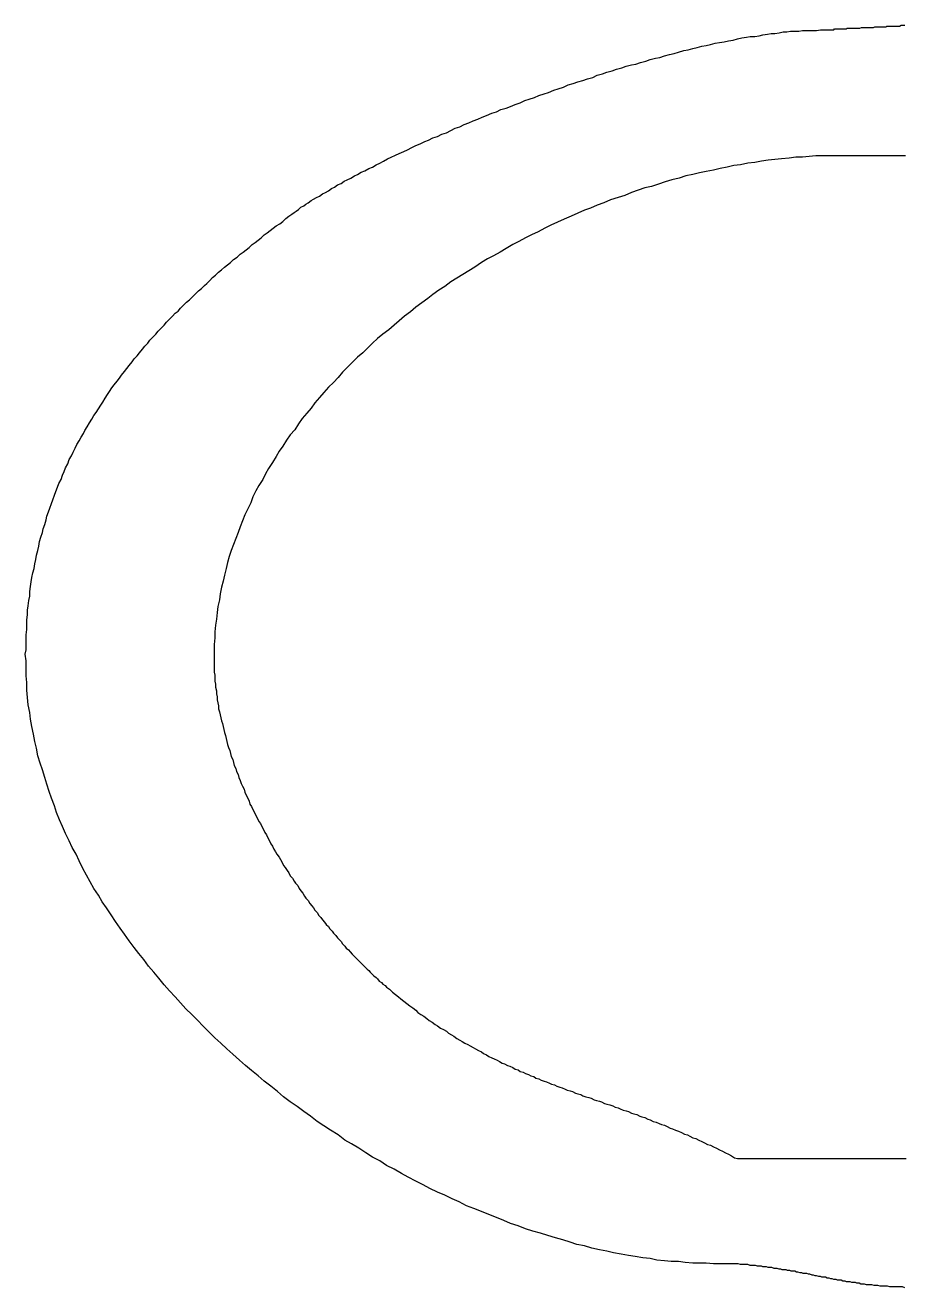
# Model space of a CAD drawing. Extents: x 3196 to 9141, y -1880 to 2325.
# Drawn here: x 8861.76 to 8867.67, y -1227.05 to -1218.55 of the extents above; entities that cross this region are included whole.
import ezdxf

# ---------------------------------------------------------------- set-up
doc = ezdxf.new("R2010")
doc.units = 0
doc.header["$MEASUREMENT"] = 0
doc.layers.add('10', color=10, linetype='CONTINUOUS')

msp = doc.modelspace()

# ---------------------------------------------------------------- linework, layer by layer
at = {"layer": '10', "linetype": 'Continuous'}
for points in [[(8867.671318, -1227.048635), (8867.656218, -1227.043585), (8867.641168, -1227.043585), (8867.626118, -1227.043585), (8867.611018, -1227.043585), (8867.595968, -1227.043585), (8867.585918, -1227.043585), (8867.570868, -1227.043585), (8867.555768, -1227.038585), (8867.545768, -1227.038585), (8867.530668, -1227.038585), (8867.515618, -1227.038585), (8867.505568, -1227.038585), (8867.490518, -1227.033535), (8867.475418, -1227.033535), (8867.465418, -1227.033535), (8867.450318, -1227.028535), (8867.440268, -1227.028535), (8867.425218, -1227.028535), (8867.415168, -1227.028535), (8867.400118, -1227.023485), (8867.390068, -1227.023485), (8867.375018, -1227.023485), (8867.364968, -1227.018485), (8867.349868, -1227.018485), (8867.339868, -1227.013485), (8867.324768, -1227.013485), (8867.314718, -1227.013485), (8867.304668, -1227.008435), (8867.289618, -1227.008435), (8867.279568, -1227.008435), (8867.269518, -1227.003435), (8867.254468, -1227.003435), (8867.244418, -1226.998385), (8867.229368, -1226.998385), (8867.219318, -1226.998385), (8867.209268, -1226.993385), (8867.194218, -1226.993385), (8867.184168, -1226.988335), (8867.174118, -1226.988335), (8867.164068, -1226.983335), (8867.149018, -1226.983335), (8867.138968, -1226.978335), (8867.128918, -1226.978335), (8867.113868, -1226.978335), (8867.103818, -1226.973285), (8867.093768, -1226.973285), (8867.078718, -1226.968285), (8867.068668, -1226.968285), (8867.058618, -1226.963235), (8867.048568, -1226.963235), (8867.033518, -1226.958235), (8867.023468, -1226.958235), (8867.013418, -1226.953185), (8866.998368, -1226.953185), (8866.988318, -1226.953185), (8866.978268, -1226.948185), (8866.968218, -1226.948185), (8866.953168, -1226.943135), (8866.943118, -1226.943135), (8866.933068, -1226.938135), (8866.918018, -1226.938135), (8866.907968, -1226.938135), (8866.897918, -1226.933135), (8866.882868, -1226.933135), (8866.872818, -1226.928085), (8866.862768, -1226.928085), (8866.847668, -1226.928085), (8866.837668, -1226.923085), (8866.827618, -1226.923085), (8866.812518, -1226.918035), (8866.802468, -1226.918035), (8866.792468, -1226.918035), (8866.777368, -1226.913035), (8866.767318, -1226.913035), (8866.752268, -1226.913035), (8866.742218, -1226.907985), (8866.732168, -1226.907985), (8866.717118, -1226.907985), (8866.707068, -1226.902985), (8866.692018, -1226.902985), (8866.681968, -1226.902985), (8866.666918, -1226.897935), (8866.656868, -1226.897935), (8866.641768, -1226.897935), (8866.631768, -1226.897935), (8866.616668, -1226.892935), (8866.606618, -1226.892935), (8866.591568, -1226.892935), (8866.576518, -1226.892935), (8866.566468, -1226.892935), (8866.551368, -1226.887935), (8866.536318, -1226.887935), (8866.526268, -1226.887935), (8866.511218, -1226.887935), (8866.496168, -1226.887935), (8866.486118, -1226.887935), (8866.471018, -1226.887935), (8866.455968, -1226.887935), (8866.440918, -1226.887935), (8866.425818, -1226.887935), (8866.415818, -1226.887935), (8866.385668, -1226.887935), (8866.335468, -1226.882885), (8866.290268, -1226.882885), (8866.245068, -1226.882885), (8866.194818, -1226.877885), (8866.149618, -1226.872835), (8866.099418, -1226.872835), (8866.054218, -1226.867835), (8866.004018, -1226.862785), (8865.958818, -1226.852785), (8865.908568, -1226.847735), (8865.858368, -1226.837685), (8865.813168, -1226.832685), (8865.762918, -1226.822635), (8865.712718, -1226.812585), (8865.667518, -1226.802535), (8865.617318, -1226.792485), (8865.567068, -1226.782435), (8865.516868, -1226.767385), (8865.466618, -1226.757335), (8865.421418, -1226.742285), (8865.371218, -1226.727235), (8865.321018, -1226.712135), (8865.270768, -1226.697085), (8865.220568, -1226.682035), (8865.170318, -1226.666935), (8865.120118, -1226.651885), (8865.069918, -1226.631785), (8865.019668, -1226.616735), (8864.974468, -1226.596635), (8864.924268, -1226.576535), (8864.874068, -1226.556485), (8864.823818, -1226.536385), (8864.773618, -1226.516285), (8864.723368, -1226.496185), (8864.673168, -1226.471085), (8864.627968, -1226.450985), (8864.577768, -1226.425885), (8864.527518, -1226.405785), (8864.477318, -1226.380685), (8864.432118, -1226.355585), (8864.381868, -1226.330485), (8864.331668, -1226.305385), (8864.286468, -1226.280235), (8864.236268, -1226.250135), (8864.186018, -1226.225035), (8864.140818, -1226.194885), (8864.090618, -1226.169785), (8864.045418, -1226.139635), (8864.000218, -1226.109485), (8863.950018, -1226.079385), (8863.904818, -1226.054285), (8863.859618, -1226.019085), (8863.809368, -1225.988985), (8863.764168, -1225.958835), (8863.718968, -1225.928735), (8863.673768, -1225.893535), (8863.628568, -1225.863435), (8863.583368, -1225.828285), (8863.538168, -1225.798135), (8863.493018, -1225.762985), (8863.452818, -1225.727835), (8863.407618, -1225.692685), (8863.362418, -1225.657535), (8863.322268, -1225.622385), (8863.277068, -1225.587235), (8863.236868, -1225.552085), (8863.196718, -1225.516885), (8863.151518, -1225.476735), (8863.111318, -1225.441585), (8863.071168, -1225.401385), (8863.030968, -1225.366235), (8862.990818, -1225.326085), (8862.950618, -1225.285885), (8862.915468, -1225.250735), (8862.875268, -1225.210585), (8862.835118, -1225.170385), (8862.799968, -1225.130235), (8862.764818, -1225.090035), (8862.724618, -1225.049885), (8862.689468, -1225.009685), (8862.654318, -1224.964485), (8862.619168, -1224.924335), (8862.584018, -1224.884135), (8862.553868, -1224.838935), (8862.518718, -1224.798785), (8862.488618, -1224.758585), (8862.453418, -1224.713385), (8862.423318, -1224.668185), (8862.393168, -1224.628035), (8862.363068, -1224.582835), (8862.332918, -1224.537635), (8862.302768, -1224.492435), (8862.272668, -1224.452235), (8862.247518, -1224.407035), (8862.217418, -1224.361835), (8862.192318, -1224.316635), (8862.167168, -1224.271435), (8862.142068, -1224.226235), (8862.116968, -1224.176035), (8862.096868, -1224.130835), (8862.071768, -1224.085635), (8862.051668, -1224.040435), (8862.026568, -1223.990235), (8862.006468, -1223.945035), (8861.986418, -1223.899835), (8861.966318, -1223.849585), (8861.951218, -1223.804385), (8861.931168, -1223.754185), (8861.916068, -1223.708985), (8861.901018, -1223.658785), (8861.885968, -1223.613585), (8861.870868, -1223.563335), (8861.855818, -1223.518135), (8861.840768, -1223.467935), (8861.830718, -1223.417735), (8861.820668, -1223.372535), (8861.810618, -1223.322285), (8861.800568, -1223.272085), (8861.790518, -1223.221835), (8861.785518, -1223.176635), (8861.775468, -1223.126435), (8861.770468, -1223.076235), (8861.765418, -1223.025985), (8861.765418, -1222.975785), (8861.760418, -1222.930585), (8861.760418, -1222.880335), (8861.760418, -1222.830135), (8861.755368, -1222.784935), (8861.760418, -1222.754785), (8861.760418, -1222.719635), (8861.760418, -1222.684485), (8861.760418, -1222.654385), (8861.765418, -1222.619235), (8861.765418, -1222.584085), (8861.765418, -1222.553935), (8861.770468, -1222.518785), (8861.770468, -1222.488635), (8861.775468, -1222.458535), (8861.780468, -1222.423335), (8861.785518, -1222.393235), (8861.785518, -1222.363085), (8861.790518, -1222.327935), (8861.795568, -1222.297785), (8861.800568, -1222.267685), (8861.805618, -1222.237535), (8861.815668, -1222.207435), (8861.820668, -1222.177285), (8861.825668, -1222.147135), (8861.830718, -1222.117035), (8861.840768, -1222.086885), (8861.845768, -1222.056735), (8861.850818, -1222.026635), (8861.860868, -1221.996485), (8861.870868, -1221.966335), (8861.875918, -1221.941235), (8861.885968, -1221.911135), (8861.896018, -1221.880985), (8861.901018, -1221.855885), (8861.911068, -1221.825735), (8861.921118, -1221.800635), (8861.931168, -1221.770485), (8861.941218, -1221.745385), (8861.951218, -1221.715235), (8861.961268, -1221.690135), (8861.971318, -1221.660035), (8861.981368, -1221.634885), (8861.996418, -1221.609785), (8862.006468, -1221.579685), (8862.016518, -1221.554535), (8862.026568, -1221.529435), (8862.041618, -1221.504335), (8862.051668, -1221.474185), (8862.066768, -1221.449085), (8862.076768, -1221.423985), (8862.091868, -1221.398885), (8862.101918, -1221.373735), (8862.116968, -1221.348635), (8862.132018, -1221.323535), (8862.147118, -1221.298435), (8862.157118, -1221.278335), (8862.172218, -1221.253235), (8862.187268, -1221.228135), (8862.202318, -1221.203035), (8862.217418, -1221.177885), (8862.232468, -1221.157835), (8862.247518, -1221.132685), (8862.262618, -1221.107585), (8862.277668, -1221.087485), (8862.292718, -1221.062385), (8862.307818, -1221.037285), (8862.322868, -1221.017185), (8862.337918, -1220.992085), (8862.353018, -1220.971985), (8862.373068, -1220.946885), (8862.388168, -1220.926785), (8862.403218, -1220.906735), (8862.423318, -1220.881585), (8862.438368, -1220.861535), (8862.453418, -1220.841435), (8862.473518, -1220.816335), (8862.488618, -1220.796235), (8862.508668, -1220.776135), (8862.523768, -1220.756035), (8862.543818, -1220.730935), (8862.558918, -1220.710835), (8862.578968, -1220.690785), (8862.594068, -1220.670685), (8862.614168, -1220.650585), (8862.634218, -1220.630485), (8862.649318, -1220.610435), (8862.669368, -1220.590335), (8862.689468, -1220.570235), (8862.704518, -1220.550135), (8862.724618, -1220.530085), (8862.744718, -1220.509985), (8862.764818, -1220.489885), (8862.784868, -1220.474835), (8862.799968, -1220.454735), (8862.820068, -1220.434635), (8862.840118, -1220.414535), (8862.860218, -1220.399485), (8862.880318, -1220.379385), (8862.900418, -1220.359335), (8862.920468, -1220.339235), (8862.940568, -1220.324185), (8862.960668, -1220.304085), (8862.975718, -1220.288985), (8862.995818, -1220.268935), (8863.015918, -1220.248835), (8863.035968, -1220.233785), (8863.056068, -1220.213685), (8863.076168, -1220.198635), (8863.096268, -1220.178535), (8863.116368, -1220.163435), (8863.136418, -1220.148385), (8863.156518, -1220.128285), (8863.181618, -1220.113235), (8863.201718, -1220.093135), (8863.221818, -1220.078085), (8863.241918, -1220.063035), (8863.261968, -1220.047935), (8863.282068, -1220.027885), (8863.302168, -1220.012785), (8863.322268, -1219.997735), (8863.342318, -1219.982685), (8863.362418, -1219.962585), (8863.382518, -1219.947535), (8863.402618, -1219.932435), (8863.422668, -1219.917385), (8863.442768, -1219.902335), (8863.467868, -1219.887235), (8863.487968, -1219.872185), (8863.508068, -1219.852085), (8863.528168, -1219.837035), (8863.548218, -1219.821985), (8863.563318, -1219.811935), (8863.578368, -1219.801885), (8863.593418, -1219.791835), (8863.608518, -1219.776785), (8863.628568, -1219.766735), (8863.643668, -1219.756685), (8863.658718, -1219.746635), (8863.678818, -1219.731585), (8863.693868, -1219.721535), (8863.713968, -1219.711485), (8863.734068, -1219.701435), (8863.754118, -1219.686385), (8863.774218, -1219.676335), (8863.794318, -1219.666285), (8863.814418, -1219.651235), (8863.834468, -1219.641185), (8863.854568, -1219.626085), (8863.879668, -1219.616035), (8863.899768, -1219.600985), (8863.919868, -1219.590935), (8863.944968, -1219.580885), (8863.970068, -1219.565835), (8863.990168, -1219.555785), (8864.015268, -1219.540735), (8864.040368, -1219.530685), (8864.065518, -1219.515635), (8864.090618, -1219.505585), (8864.115718, -1219.490485), (8864.140818, -1219.480485), (8864.165918, -1219.465385), (8864.191068, -1219.450335), (8864.216168, -1219.440285), (8864.246318, -1219.425235), (8864.271418, -1219.415185), (8864.301518, -1219.400135), (8864.326668, -1219.390085), (8864.356768, -1219.374985), (8864.381868, -1219.359935), (8864.412018, -1219.349885), (8864.442168, -1219.334835), (8864.467268, -1219.324785), (8864.497418, -1219.309735), (8864.527518, -1219.299685), (8864.557668, -1219.284585), (8864.587768, -1219.274585), (8864.617918, -1219.259485), (8864.648068, -1219.244435), (8864.678168, -1219.234385), (8864.708318, -1219.219335), (8864.738468, -1219.209285), (8864.768568, -1219.194235), (8864.798718, -1219.184185), (8864.828868, -1219.169085), (8864.858968, -1219.159035), (8864.894118, -1219.143985), (8864.924268, -1219.133935), (8864.954418, -1219.118885), (8864.989568, -1219.108835), (8865.019668, -1219.098785), (8865.049818, -1219.083735), (8865.084968, -1219.073685), (8865.115118, -1219.058635), (8865.145218, -1219.048585), (8865.180368, -1219.038535), (8865.210518, -1219.023485), (8865.245668, -1219.013435), (8865.275818, -1219.003385), (8865.310968, -1218.988285), (8865.341068, -1218.978285), (8865.376268, -1218.968235), (8865.406368, -1218.953135), (8865.441518, -1218.943135), (8865.471668, -1218.933085), (8865.506818, -1218.923035), (8865.536968, -1218.912985), (8865.572118, -1218.902935), (8865.602218, -1218.887885), (8865.637368, -1218.877835), (8865.667518, -1218.867785), (8865.702668, -1218.857735), (8865.732818, -1218.847685), (8865.767968, -1218.837635), (8865.798068, -1218.827585), (8865.833268, -1218.817585), (8865.863368, -1218.812535), (8865.893518, -1218.802485), (8865.928668, -1218.792435), (8865.958818, -1218.782385), (8865.993968, -1218.772385), (8866.024068, -1218.767335), (8866.054218, -1218.757285), (8866.089368, -1218.747235), (8866.119518, -1218.742235), (8866.149618, -1218.732185), (8866.184768, -1218.722135), (8866.214918, -1218.717135), (8866.245068, -1218.707085), (8866.275168, -1218.702035), (8866.305318, -1218.692035), (8866.335468, -1218.686985), (8866.365568, -1218.681985), (8866.395718, -1218.671935), (8866.425818, -1218.666885), (8866.455968, -1218.661885), (8866.486118, -1218.656835), (8866.516218, -1218.651835), (8866.546368, -1218.641785), (8866.576518, -1218.636785), (8866.606618, -1218.631735), (8866.631768, -1218.626735), (8866.661868, -1218.626735), (8866.692018, -1218.621685), (8866.717118, -1218.616685), (8866.747268, -1218.611635), (8866.772368, -1218.606635), (8866.797468, -1218.606635), (8866.827618, -1218.601635), (8866.852718, -1218.596585), (8866.877818, -1218.596585), (8866.902918, -1218.591585), (8866.933068, -1218.591585), (8866.958168, -1218.591585), (8866.983268, -1218.586535), (8867.008418, -1218.586535), (8867.028468, -1218.586535), (8867.053568, -1218.586535), (8867.078718, -1218.586535), (8867.103818, -1218.581535), (8867.108818, -1218.581535), (8867.113868, -1218.581535), (8867.118868, -1218.581535), (8867.123918, -1218.581535), (8867.128918, -1218.581535), (8867.133968, -1218.581535), (8867.138968, -1218.581535), (8867.143968, -1218.581535), (8867.149018, -1218.581535), (8867.154018, -1218.581535), (8867.159068, -1218.581535), (8867.164068, -1218.581535), (8867.169118, -1218.581535), (8867.174118, -1218.581535), (8867.179118, -1218.581535), (8867.184168, -1218.581535), (8867.189168, -1218.581535), (8867.194218, -1218.581535), (8867.199218, -1218.576485), (8867.204268, -1218.576485), (8867.214318, -1218.576485), (8867.219318, -1218.576485), (8867.224318, -1218.576485), (8867.229368, -1218.576485), (8867.239418, -1218.576485), (8867.244418, -1218.576485), (8867.249468, -1218.576485), (8867.259518, -1218.576485), (8867.264518, -1218.576485), (8867.269518, -1218.576485), (8867.279568, -1218.576485), (8867.284618, -1218.571485), (8867.294668, -1218.571485), (8867.299668, -1218.571485), (8867.309718, -1218.571485), (8867.314718, -1218.571485), (8867.324768, -1218.571485), (8867.329818, -1218.571485), (8867.339868, -1218.571485), (8867.344868, -1218.571485), (8867.354918, -1218.571485), (8867.364968, -1218.571485), (8867.369968, -1218.571485), (8867.380018, -1218.566485), (8867.385068, -1218.566485), (8867.395068, -1218.566485), (8867.405118, -1218.566485), (8867.410168, -1218.566485), (8867.420218, -1218.566485), (8867.430218, -1218.566485), (8867.435268, -1218.566485), (8867.445318, -1218.566485), (8867.455368, -1218.566485), (8867.460368, -1218.566485), (8867.470418, -1218.561435), (8867.475418, -1218.561435), (8867.485468, -1218.561435), (8867.495518, -1218.561435), (8867.500568, -1218.561435), (8867.510618, -1218.561435), (8867.520618, -1218.561435), (8867.525668, -1218.561435), (8867.535718, -1218.561435), (8867.545768, -1218.561435), (8867.550768, -1218.556435), (8867.560818, -1218.556435), (8867.565818, -1218.556435), (8867.575868, -1218.556435), (8867.585918, -1218.556435), (8867.590968, -1218.556435), (8867.600968, -1218.556435), (8867.606018, -1218.556435), (8867.616068, -1218.556435), (8867.621068, -1218.556435), (8867.631118, -1218.556435), (8867.636168, -1218.556435), (8867.646168, -1218.551385), (8867.651218, -1218.551385), (8867.656218, -1218.551385), (8867.666268, -1218.551385), (8867.671318, -1218.551385)], [(8867.676318, -1219.430235), (8867.661268, -1219.430235), (8867.641168, -1219.430235), (8867.626118, -1219.430235), (8867.611018, -1219.430235), (8867.595968, -1219.430235), (8867.580918, -1219.430235), (8867.565818, -1219.430235), (8867.550768, -1219.430235), (8867.535718, -1219.430235), (8867.520618, -1219.430235), (8867.505568, -1219.430235), (8867.495518, -1219.430235), (8867.480468, -1219.430235), (8867.465418, -1219.430235), (8867.455368, -1219.430235), (8867.440268, -1219.430235), (8867.430218, -1219.430235), (8867.415168, -1219.430235), (8867.405118, -1219.430235), (8867.395068, -1219.430235), (8867.385068, -1219.430235), (8867.375018, -1219.430235), (8867.364968, -1219.430235), (8867.354918, -1219.430235), (8867.344868, -1219.430235), (8867.334818, -1219.430235), (8867.324768, -1219.430235), (8867.319768, -1219.430235), (8867.309718, -1219.430235), (8867.304668, -1219.430235), (8867.294668, -1219.430235), (8867.289618, -1219.430235), (8867.284618, -1219.430235), (8867.279568, -1219.430235), (8867.274568, -1219.430235), (8867.269518, -1219.430235), (8867.264518, -1219.430235), (8867.259518, -1219.430235), (8867.254468, -1219.430235), (8867.249468, -1219.430235), (8867.209268, -1219.430235), (8867.164068, -1219.430235), (8867.118868, -1219.430235), (8867.073668, -1219.430235), (8867.028468, -1219.435285), (8866.983268, -1219.440285), (8866.938068, -1219.440285), (8866.892868, -1219.445335), (8866.842668, -1219.450335), (8866.797468, -1219.455335), (8866.752268, -1219.460385), (8866.707068, -1219.465385), (8866.661868, -1219.475435), (8866.616668, -1219.480485), (8866.566468, -1219.490485), (8866.521268, -1219.495535), (8866.476068, -1219.505585), (8866.430868, -1219.515635), (8866.385668, -1219.525685), (8866.335468, -1219.535685), (8866.290268, -1219.545735), (8866.245068, -1219.555785), (8866.199868, -1219.565835), (8866.154668, -1219.580885), (8866.104418, -1219.590935), (8866.059218, -1219.606035), (8866.014018, -1219.621085), (8865.968818, -1219.636135), (8865.923618, -1219.646185), (8865.878468, -1219.661235), (8865.833268, -1219.676335), (8865.788068, -1219.696435), (8865.742868, -1219.711485), (8865.692618, -1219.726535), (8865.647418, -1219.746635), (8865.602218, -1219.761685), (8865.557018, -1219.781785), (8865.516868, -1219.796835), (8865.471668, -1219.816935), (8865.426468, -1219.837035), (8865.381268, -1219.857135), (8865.336068, -1219.877185), (8865.290868, -1219.897285), (8865.250718, -1219.917385), (8865.205518, -1219.942485), (8865.160318, -1219.962585), (8865.120118, -1219.982685), (8865.074918, -1220.007785), (8865.034768, -1220.027885), (8864.989568, -1220.052985), (8864.949368, -1220.078085), (8864.904168, -1220.103185), (8864.864018, -1220.123285), (8864.823818, -1220.148385), (8864.778618, -1220.178535), (8864.738468, -1220.203635), (8864.698268, -1220.228735), (8864.658118, -1220.253835), (8864.617918, -1220.278985), (8864.577768, -1220.309085), (8864.537568, -1220.334185), (8864.497418, -1220.364335), (8864.462218, -1220.389435), (8864.422068, -1220.419585), (8864.381868, -1220.449735), (8864.346718, -1220.479835), (8864.306568, -1220.509985), (8864.271418, -1220.540085), (8864.236268, -1220.570235), (8864.201118, -1220.600385), (8864.160918, -1220.630485), (8864.125768, -1220.660635), (8864.090618, -1220.690785), (8864.055468, -1220.725935), (8864.025318, -1220.756035), (8863.990168, -1220.786185), (8863.955018, -1220.821335), (8863.924868, -1220.851485), (8863.889718, -1220.886635), (8863.859618, -1220.921785), (8863.829468, -1220.956935), (8863.794318, -1220.987085), (8863.764168, -1221.022235), (8863.734068, -1221.057385), (8863.703918, -1221.092535), (8863.678818, -1221.127685), (8863.648668, -1221.162835), (8863.618568, -1221.197985), (8863.593418, -1221.233135), (8863.568318, -1221.273335), (8863.538168, -1221.308485), (8863.513068, -1221.343635), (8863.487968, -1221.383785), (8863.462868, -1221.418935), (8863.442768, -1221.454135), (8863.417668, -1221.494285), (8863.392568, -1221.534485), (8863.372468, -1221.569635), (8863.352368, -1221.609785), (8863.327268, -1221.649985), (8863.307168, -1221.685135), (8863.287068, -1221.725285), (8863.272018, -1221.765485), (8863.251918, -1221.805635), (8863.231868, -1221.845835), (8863.216768, -1221.885985), (8863.201718, -1221.926185), (8863.186668, -1221.966335), (8863.171568, -1222.006535), (8863.156518, -1222.046685), (8863.141468, -1222.086885), (8863.126368, -1222.127035), (8863.116368, -1222.167235), (8863.106318, -1222.207435), (8863.096268, -1222.252585), (8863.086218, -1222.292785), (8863.076168, -1222.332985), (8863.066118, -1222.378135), (8863.061118, -1222.418335), (8863.051068, -1222.463535), (8863.046018, -1222.503685), (8863.041018, -1222.548885), (8863.035968, -1222.589085), (8863.030968, -1222.634285), (8863.030968, -1222.674435), (8863.025968, -1222.719635), (8863.025968, -1222.759835), (8863.025968, -1222.805035)], [(8863.025968, -1222.805035), (8863.025968, -1222.825135), (8863.025968, -1222.845185), (8863.025968, -1222.865285), (8863.025968, -1222.885385), (8863.025968, -1222.905485), (8863.030968, -1222.925535), (8863.030968, -1222.945635), (8863.030968, -1222.965735), (8863.035968, -1222.985835), (8863.035968, -1223.005885), (8863.041018, -1223.031035), (8863.041018, -1223.051085), (8863.046018, -1223.071185), (8863.046018, -1223.091285), (8863.051068, -1223.111385), (8863.056068, -1223.131435), (8863.056068, -1223.151535), (8863.061118, -1223.171635), (8863.066118, -1223.191735), (8863.071168, -1223.211835), (8863.076168, -1223.231885), (8863.081168, -1223.251985), (8863.086218, -1223.272085), (8863.091218, -1223.292185), (8863.096268, -1223.312235), (8863.101268, -1223.332335), (8863.106318, -1223.352435), (8863.111318, -1223.372535), (8863.116368, -1223.392585), (8863.121368, -1223.412685), (8863.131418, -1223.432785), (8863.136418, -1223.452885), (8863.141468, -1223.472935), (8863.151518, -1223.493035), (8863.156518, -1223.513135), (8863.161518, -1223.533235), (8863.171568, -1223.553285), (8863.176618, -1223.573385), (8863.186668, -1223.593485), (8863.191668, -1223.613585), (8863.201718, -1223.633635), (8863.206718, -1223.653735), (8863.216768, -1223.673835), (8863.226818, -1223.693935), (8863.231868, -1223.714035), (8863.241918, -1223.734085), (8863.251918, -1223.754185), (8863.261968, -1223.774285), (8863.267018, -1223.794385), (8863.277068, -1223.809435), (8863.287068, -1223.829535), (8863.297118, -1223.849585), (8863.307168, -1223.869685), (8863.317218, -1223.889785), (8863.327268, -1223.909885), (8863.337318, -1223.924935), (8863.347368, -1223.945035), (8863.357418, -1223.965135), (8863.367468, -1223.985185), (8863.377468, -1224.000285), (8863.387518, -1224.020335), (8863.397568, -1224.040435), (8863.407618, -1224.060535), (8863.417668, -1224.075585), (8863.427718, -1224.095685), (8863.437768, -1224.115785), (8863.447818, -1224.130835), (8863.462868, -1224.150935), (8863.472918, -1224.165985), (8863.482968, -1224.186085), (8863.493018, -1224.206185), (8863.503018, -1224.221235), (8863.518118, -1224.241335), (8863.528168, -1224.256385), (8863.538168, -1224.276485), (8863.553268, -1224.291535), (8863.563318, -1224.311635), (8863.573368, -1224.326685), (8863.588418, -1224.341785), (8863.598468, -1224.361835), (8863.608518, -1224.376935), (8863.623568, -1224.391985), (8863.633618, -1224.412085), (8863.643668, -1224.427135), (8863.658718, -1224.442185), (8863.668768, -1224.462285), (8863.683818, -1224.477335), (8863.693868, -1224.492435), (8863.703918, -1224.507485), (8863.718968, -1224.522535), (8863.729018, -1224.542635), (8863.744118, -1224.557685), (8863.754118, -1224.572785), (8863.769218, -1224.587835), (8863.779268, -1224.602885), (8863.794318, -1224.617985), (8863.804368, -1224.633035), (8863.819418, -1224.648085), (8863.829468, -1224.663185), (8863.844518, -1224.678235), (8863.854568, -1224.693285), (8863.864618, -1224.703335), (8863.879668, -1224.718435), (8863.889718, -1224.733485), (8863.904818, -1224.748535), (8863.914818, -1224.763585), (8863.929918, -1224.773635), (8863.939968, -1224.788735), (8863.955018, -1224.803785), (8863.965068, -1224.813835), (8863.980118, -1224.828885), (8863.990168, -1224.838935), (8864.005218, -1224.853985), (8864.015268, -1224.864035), (8864.030368, -1224.879135), (8864.040368, -1224.889135), (8864.055468, -1224.904235), (8864.065518, -1224.914285), (8864.075568, -1224.924335), (8864.090618, -1224.939385), (8864.100668, -1224.949435), (8864.115718, -1224.959485), (8864.125768, -1224.969535), (8864.135818, -1224.984585), (8864.150868, -1224.994635), (8864.160918, -1225.004685), (8864.175968, -1225.014685), (8864.186018, -1225.024735), (8864.206118, -1225.039835), (8864.226218, -1225.059885), (8864.246318, -1225.074985), (8864.266368, -1225.090035), (8864.281468, -1225.105085), (8864.301518, -1225.120185), (8864.321618, -1225.135235), (8864.341718, -1225.150285), (8864.361818, -1225.165385), (8864.381868, -1225.180435), (8864.396968, -1225.195485), (8864.417018, -1225.210585), (8864.437118, -1225.220635), (8864.457218, -1225.235685), (8864.472268, -1225.250735), (8864.492368, -1225.260785), (8864.512468, -1225.275835), (8864.527518, -1225.285885), (8864.547618, -1225.300985), (8864.567718, -1225.310985), (8864.587768, -1225.321035), (8864.602868, -1225.336135), (8864.622968, -1225.346185), (8864.638018, -1225.356185), (8864.658118, -1225.371285), (8864.678168, -1225.381335), (8864.693268, -1225.391335), (8864.713318, -1225.401385), (8864.733418, -1225.411435), (8864.748518, -1225.421485), (8864.768568, -1225.431535), (8864.783668, -1225.441585), (8864.803718, -1225.451635), (8864.823818, -1225.461685), (8864.838868, -1225.471735), (8864.858968, -1225.481735), (8864.874068, -1225.491785), (8864.894118, -1225.501835), (8864.909218, -1225.506885), (8864.929268, -1225.516885), (8864.944368, -1225.526935), (8864.964418, -1225.536985), (8864.979518, -1225.542035), (8864.999618, -1225.552085), (8865.014668, -1225.557085), (8865.034768, -1225.567135), (8865.049818, -1225.577185), (8865.069918, -1225.582185), (8865.084968, -1225.592235), (8865.105068, -1225.597285), (8865.120118, -1225.607285), (8865.140218, -1225.612335), (8865.155268, -1225.622385), (8865.175368, -1225.627385), (8865.190418, -1225.637435), (8865.210518, -1225.642435), (8865.225568, -1225.652485), (8865.245668, -1225.657535), (8865.260718, -1225.662535), (8865.280818, -1225.672585), (8865.295868, -1225.677635), (8865.315968, -1225.682635), (8865.331068, -1225.692685), (8865.351118, -1225.697685), (8865.366218, -1225.702735), (8865.386268, -1225.712785), (8865.401368, -1225.717785), (8865.421418, -1225.722835), (8865.436518, -1225.727835), (8865.456618, -1225.737885), (8865.471668, -1225.742885), (8865.491768, -1225.747935), (8865.506818, -1225.757985), (8865.526918, -1225.762985), (8865.546968, -1225.767985), (8865.562068, -1225.773035), (8865.582168, -1225.783085), (8865.597218, -1225.788085), (8865.617318, -1225.793135), (8865.632368, -1225.798135), (8865.652468, -1225.808185), (8865.667518, -1225.813185), (8865.687618, -1225.818235), (8865.707718, -1225.823235), (8865.722768, -1225.833285), (8865.742868, -1225.838335), (8865.757918, -1225.843335), (8865.778018, -1225.853385), (8865.798068, -1225.858385), (8865.813168, -1225.863435), (8865.833268, -1225.873485), (8865.848318, -1225.878485), (8865.868418, -1225.883535), (8865.888468, -1225.893535), (8865.903568, -1225.898585), (8865.923618, -1225.903585), (8865.943718, -1225.913635), (8865.958818, -1225.918685), (8865.978868, -1225.928735), (8865.998968, -1225.933735), (8866.019068, -1225.943785), (8866.034118, -1225.948785), (8866.054218, -1225.953835), (8866.074318, -1225.963885), (8866.094368, -1225.973935), (8866.109468, -1225.978935), (8866.129568, -1225.988985), (8866.149618, -1225.993985), (8866.169718, -1226.004035), (8866.189818, -1226.014085), (8866.209918, -1226.019085), (8866.224968, -1226.029135), (8866.245068, -1226.039185), (8866.265118, -1226.044235), (8866.285218, -1226.054285), (8866.305318, -1226.064285), (8866.325418, -1226.074335), (8866.345468, -1226.084385), (8866.365568, -1226.089435), (8866.385668, -1226.099485), (8866.405768, -1226.109485), (8866.425818, -1226.119535), (8866.445918, -1226.129585), (8866.466018, -1226.139635), (8866.486118, -1226.149685), (8866.506218, -1226.159735), (8866.526268, -1226.174785), (8866.546368, -1226.179835), (8866.551368, -1226.179835), (8866.556418, -1226.179835), (8866.561418, -1226.179835), (8866.566468, -1226.179835), (8866.571468, -1226.179835), (8866.576518, -1226.179835), (8866.581518, -1226.179835), (8866.586568, -1226.179835), (8866.591568, -1226.179835), (8866.596568, -1226.179835), (8866.601618, -1226.179835), (8866.606618, -1226.179835), (8866.611668, -1226.179835), (8866.616668, -1226.179835), (8866.621718, -1226.179835), (8866.626718, -1226.179835), (8866.631768, -1226.179835), (8866.636768, -1226.179835), (8866.641768, -1226.179835), (8866.646818, -1226.179835), (8866.651818, -1226.179835), (8866.656868, -1226.179835), (8866.661868, -1226.179835), (8866.666918, -1226.179835), (8866.671918, -1226.179835), (8866.676918, -1226.179835), (8866.681968, -1226.179835), (8866.686968, -1226.179835), (8866.692018, -1226.179835), (8866.697018, -1226.179835), (8866.702068, -1226.179835), (8866.707068, -1226.179835), (8866.712118, -1226.179835), (8866.717118, -1226.179835), (8866.722118, -1226.179835), (8866.727168, -1226.179835), (8866.732168, -1226.179835), (8866.737218, -1226.179835), (8866.742218, -1226.179835), (8866.747268, -1226.179835), (8866.752268, -1226.179835), (8866.757318, -1226.179835), (8866.762318, -1226.179835), (8866.767318, -1226.179835), (8866.772368, -1226.179835), (8866.777368, -1226.179835), (8866.782418, -1226.179835), (8866.787418, -1226.179835), (8866.792468, -1226.179835), (8866.797468, -1226.179835), (8866.802468, -1226.179835), (8866.807518, -1226.179835), (8866.812518, -1226.179835), (8866.817568, -1226.179835), (8866.822568, -1226.179835), (8866.827618, -1226.179835), (8866.832618, -1226.179835), (8866.837668, -1226.179835), (8866.842668, -1226.179835), (8866.847668, -1226.179835), (8866.857718, -1226.179835), (8866.862768, -1226.179835), (8866.867768, -1226.179835), (8866.872818, -1226.179835), (8866.882868, -1226.179835), (8866.892868, -1226.179835), (8866.897918, -1226.179835), (8866.907968, -1226.179835), (8866.918018, -1226.179835), (8866.928018, -1226.179835), (8866.938068, -1226.179835), (8866.948118, -1226.179835), (8866.963218, -1226.179835), (8866.973218, -1226.179835), (8866.988318, -1226.179835), (8866.998368, -1226.179835), (8867.013418, -1226.179835), (8867.028468, -1226.179835), (8867.038518, -1226.179835), (8867.053568, -1226.179835), (8867.068668, -1226.179835), (8867.083718, -1226.179835), (8867.103818, -1226.179835), (8867.118868, -1226.179835), (8867.133968, -1226.179835), (8867.149018, -1226.179835), (8867.169118, -1226.179835), (8867.184168, -1226.179835), (8867.204268, -1226.179835), (8867.219318, -1226.179835), (8867.239418, -1226.179835), (8867.254468, -1226.179835), (8867.274568, -1226.179835), (8867.294668, -1226.179835), (8867.314718, -1226.179835), (8867.329818, -1226.179835), (8867.349868, -1226.179835), (8867.369968, -1226.179835), (8867.390068, -1226.179835), (8867.410168, -1226.179835), (8867.430218, -1226.179835), (8867.450318, -1226.179835), (8867.470418, -1226.179835), (8867.495518, -1226.179835), (8867.515618, -1226.179835), (8867.535718, -1226.179835), (8867.555768, -1226.179835), (8867.575868, -1226.179835), (8867.595968, -1226.179835), (8867.621068, -1226.179835), (8867.641168, -1226.179835), (8867.661268, -1226.179835), (8867.681318, -1226.179835)]]:
    msp.add_lwpolyline(points, dxfattribs=at)

doc.saveas('drawing.dxf')
